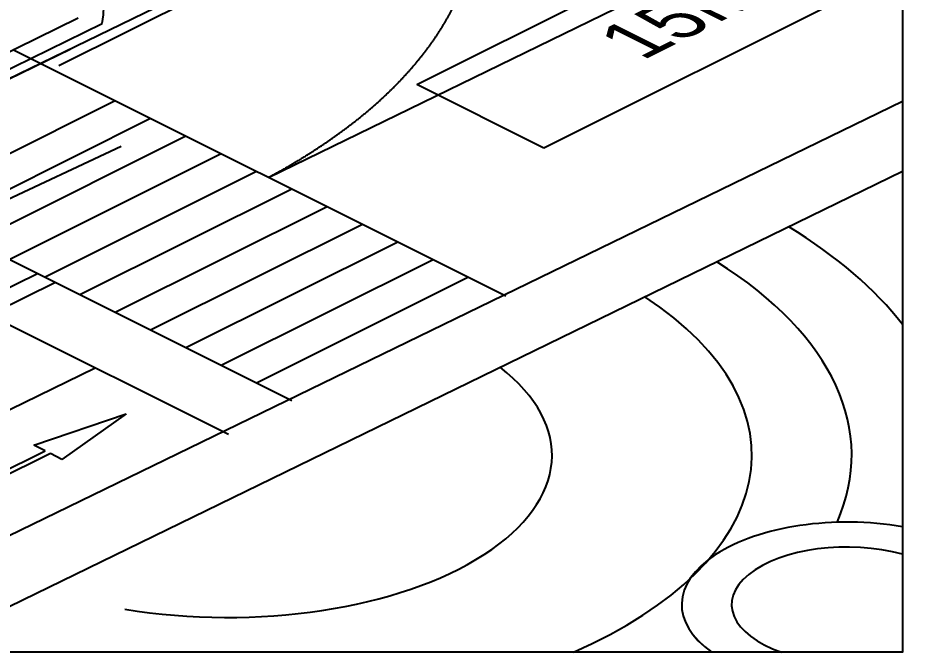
# Model space of a CAD drawing. Header units: millimetres. Extents: x 29838256 to 30236675, y -914750 to -833241.
# Drawn here: x 29962135 to 29980042, y -875275 to -862561 of the extents above; entities that cross this region are included whole.
import ezdxf
from ezdxf.enums import TextEntityAlignment as Align

# ---------------------------------------------------------------- set-up
doc = ezdxf.new("R2010")
doc.units = ezdxf.units.MM
doc.header["$LTSCALE"] = 600
doc.header["$MEASUREMENT"] = 0
doc.linetypes.add('HIDDEN2', pattern=[4.7625, 3.175, -1.5875])
doc.layers.add('e-plan', color=9, linetype='CONTINUOUS')
doc.layers.add('e-text-box', color=7, linetype='CONTINUOUS')
doc.styles.add('돋움', font='Dotum.TTF')

msp = doc.modelspace()

# ---------------------------------------------------------------- linework, layer by layer
at = {"layer": 'e-plan', "extrusion": (0, -0.866025, 0.5)}
for p, q in [((29951323.3, -868973.1, -17296.9), (29979851.8, -855034.3, 6845.7)), ((29970121.5, -863897.8, -8506.2), (29979851.8, -859032.6, -79.6)), ((29979851.8, -861578.6, -4489.4), (29972667.6, -865170.8, -10711.1)), ((29951323.3, -868813, -17019.6), (29963823.1, -862674.5, -6387.5)), ((29972667.6, -865170.8, -10711.1), (29970121.5, -863897.8, -8506.2))]:
    msp.add_line(p, q, dxfattribs=at)
at = {"layer": 'e-plan', "color": 9, "extrusion": (0, -0.866025, 0.5)}
for p, q in [((29979409.4, -855296.7, 6391.3), (29962956.2, -863525.3, -7861.1)), ((29951323.3, -868972.2, -17295.4), (29963181.4, -863186.8, -7274.8)), ((29971906.5, -868137.1, -15848.9), (29962033.9, -863202, -7301.1)), ((29957152.3, -875275.1, -28212.3), (29979851.8, -864230.5, -9082.5)), ((29964083.3, -864226.5, -9075.5), (29959840.5, -866348.4, -12750.8)), ((29964083.3, -864226.5, -9075.5), (29959840.5, -866348.4, -12750.8)), ((29964790.6, -864580, -9687.9), (29960547.8, -866702, -13363.2)), ((29965497.9, -864933.6, -10300.3), (29961255.1, -867055.5, -13975.6)), ((29967622.6, -870238.5, -19488.7), (29957750, -865303.4, -10940.9)), ((29966205.2, -865287.2, -10912.7), (29961962.4, -867409.1, -14588)), ((29960076.6, -875275.1, -28212.3), (29979851.8, -865636.9, -11518.5)), ((29966912.6, -865640.7, -11525.1), (29962669.7, -867762.7, -15200.4)), ((29966912.6, -865640.7, -11525.1), (29962669.7, -867762.7, -15200.4)), ((29967619.9, -865994.3, -12137.5), (29963377.1, -868116.2, -15812.8)), ((29968327.2, -866347.9, -12749.9), (29964084.4, -868469.8, -16425.2)), ((29969034.5, -866701.4, -13362.3), (29964791.7, -868823.4, -17037.6)), ((29969741.8, -867055, -13974.7), (29965499, -869176.9, -17650)), ((29970449.1, -867408.6, -14587.1), (29966206.3, -869530.5, -18262.4)), ((29971156.4, -867762.1, -15199.5), (29966913.6, -869884.1, -18874.8)), ((29962456.2, -871126.7, -21027.2), (29964307, -870499, -19940)), ((29964307, -870499, -19940), (29963016.5, -871412.3, -21521.8)), ((29962683.8, -871242.8, -21228.1), (29962456.2, -871126.7, -21027.2)), ((29960684.8, -872223.4, -22926.6), (29962683.8, -871242.8, -21228.1)), ((29962788.9, -871296.3, -21320.9), (29960789.8, -872276.9, -23019.3)), ((29963016.5, -871412.3, -21521.8), (29962788.9, -871296.3, -21320.9))]:
    msp.add_line(p, q, dxfattribs=at)
at = {"layer": 'e-plan', "color": 9, "linetype": 'HIDDEN2', "ltscale": 15, "extrusion": (0, -0.866025, 0.5)}
for p in [(29967156.2, -865760.2, -11732), (29967156.5, -865760.1, -11731.8)]:
    msp.add_line(p, (29979851.8, -859563.8, -999.6), dxfattribs=at)
at = {"layer": 'e-plan', "color": 9, "ltscale": 0.5, "extrusion": (0, -0.866025, 0.5)}
msp.add_line((29951323.3, -868462.5, -16412.6), (29963340.2, -862561.2, -6191.2), dxfattribs=at)
at = {"layer": 'e-plan', "color": 9, "linetype": 'HIDDEN2', "ltscale": 30, "extrusion": (0, -0.866025, 0.5)}
for p, q in [((29951323.3, -868456, -16401.3), (29963340.2, -862561.2, -6191.2)), ((29964204.5, -865142.3, -10661.8), (29958643.5, -867742.4, -15165.3)), ((29952060.7, -875275.1, -28212.3), (29963679.8, -869575.4, -18340.2))]:
    msp.add_line(p, q, dxfattribs=at)
at = {"layer": 'e-plan', "color": 9, "linetype": 'ByBlock', "ltscale": 30, "extrusion": (0, -0.866025, 0.5)}
for p, q in [((29951323.3, -873184.9, -24591.9), (29962528.1, -867688.4, -15071.8)), ((29951323.3, -873535.1, -25198.6), (29962878.3, -867866.9, -15381)), ((29966350.5, -870910.5, -20652.6), (29961562.3, -868516.9, -16506.9))]:
    msp.add_line(p, q, dxfattribs=at)
at = {"layer": 'e-plan', "color": 9, "linetype": 'HIDDEN2', "ltscale": 15, "extrusion": (0, -0.866025, 0.5)}
msp.add_arc((29955689.7, -432416.8, 743904.3), 15631.4, 317.18661, 7.62768, dxfattribs=at)
at = {"layer": 'e-plan', "extrusion": (0, -0.866025, 0.5)}
msp.add_arc((29957369.3, -436236.1, 743904.3), 6484.8, 354.39942, 42.90495, dxfattribs=at)
at = {"layer": 'e-plan', "color": 9, "extrusion": (1.94289e-16, -0.866025, 0.5)}
msp.add_ellipse((29966330.2, -871329.7, -21378.7), major_axis=(-10294.9, -5107.2, -8846), ratio=1, start_param=2.7300036, end_param=3.0439949, dxfattribs=at)
at = {"layer": 'e-plan', "color": 9, "extrusion": (4.16334e-16, -0.866025, 0.5)}
msp.add_ellipse((29966330.2, -871329.7, -21378.7), major_axis=(8837.8, 4421.4, 7658.1), ratio=1, start_param=-1.0024567, end_param=-0.1160465, dxfattribs=at)
at = {"layer": 'e-plan', "color": 9, "extrusion": (-2.77556e-16, -0.866025, 0.5)}
msp.add_ellipse((29966330.2, -871329.7, -21378.7), major_axis=(-7462.5, -3694.5, -6399.1), ratio=1, start_param=1.5109885, end_param=3.0110721, dxfattribs=at)
at = {"layer": 'e-plan', "color": 9, "extrusion": (0, -0.866025, 0.5)}
msp.add_ellipse((29966330.2, -871329.7, -21378.7), major_axis=(-4625.2, -2284.3, -3956.5), ratio=1, start_param=0.4706223, end_param=2.9359654, dxfattribs=at)
at = {"layer": 'e-plan', "color": 9, "extrusion": (5.55112e-17, -0.866025, 0.5)}
msp.add_ellipse((29978736.6, -874323.8, -26564.7), major_axis=(-2351.3, -1163.9, -2016), ratio=1, start_param=3.5882163, end_param=6.1153891, dxfattribs=at)
at = {"layer": 'e-plan', "color": 9, "extrusion": (1.38778e-16, -0.866025, 0.5)}
msp.add_ellipse((29978736.6, -874323.8, -26564.7), major_axis=(-2339.7, -1169.8, -2026.1), ratio=1, start_param=3.58323, end_param=6.1104029, dxfattribs=at)
at = {"layer": 'e-plan', "color": 9, "extrusion": (-8.32667e-17, -0.866025, 0.5)}
msp.add_ellipse((29978736.6, -874323.8, -26564.7), major_axis=(-1635.2, -814.8, -1411.3), ratio=1, start_param=3.4245245, end_param=6.468091, dxfattribs=at)
at = {"layer": 'e-text-box', "elevation": 0}
msp.add_lwpolyline([(29951323.3, -836130.4), (29979851.8, -836130.4), (29979851.8, -875275.1), (29951323.3, -875275.1)], close=True, dxfattribs=at)

# ---------------------------------------------------------------- texts
at = {"layer": 'e-plan', "extrusion": (0, -0.866025, 0.5), "style": '돋움'}
msp.add_text('15M 도로', height=1440.24, rotation=45, dxfattribs=at).set_placement((29976890.9, -435092.2, 743904.3), align=Align.MIDDLE_CENTER)

doc.saveas('drawing.dxf')
